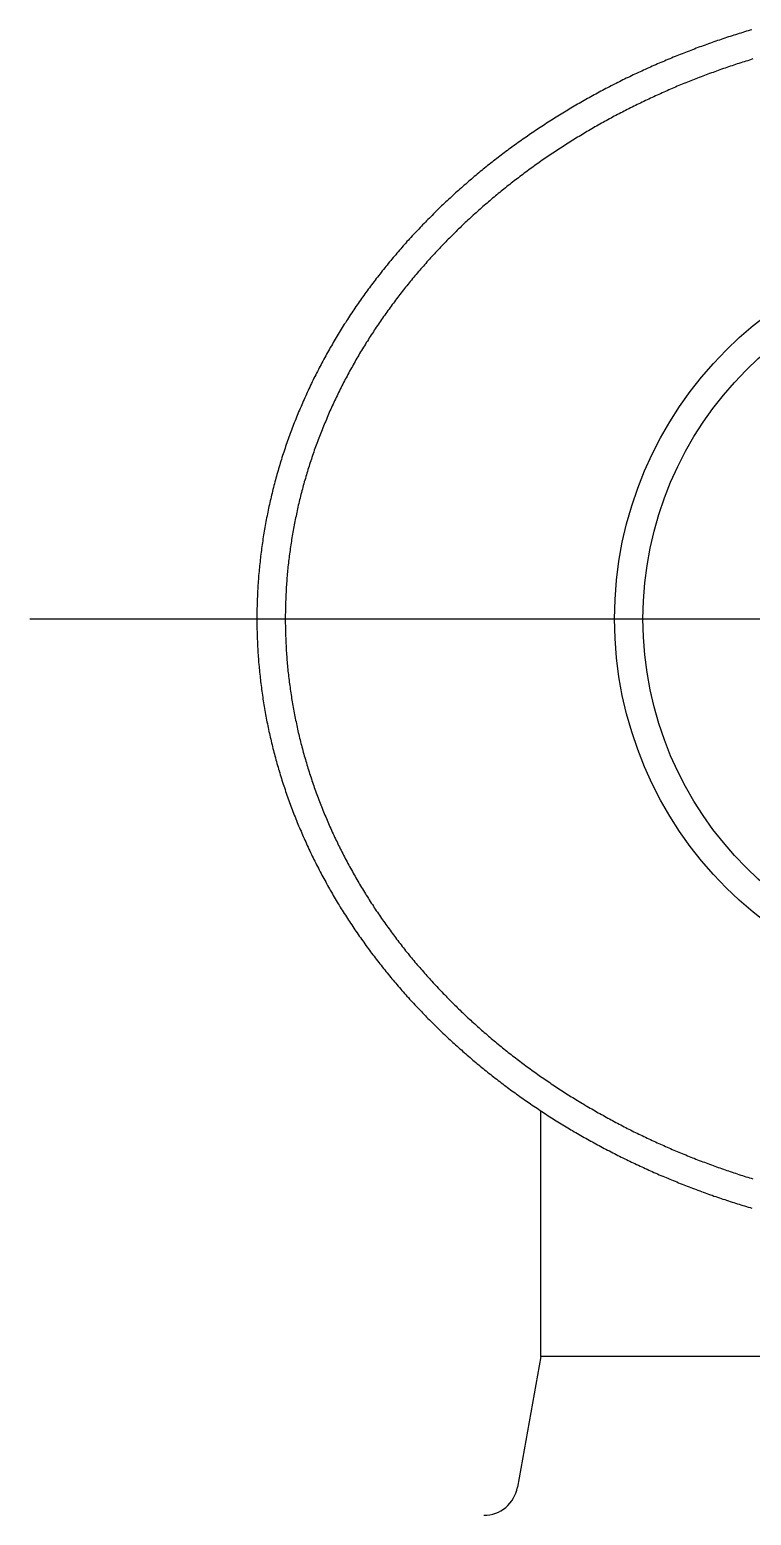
# Model space of a CAD drawing. Extents: x -43.9 to 41.3, y -36.1 to 7.6.
# Drawn here: x 24.28 to 30.63, y -7.9 to 5.19 of the extents above; entities that cross this region are included whole.
import ezdxf

# ---------------------------------------------------------------- set-up
doc = ezdxf.new("R2010")
doc.units = 0
doc.linetypes.add('CENTER', pattern=[50.8, 31.75, -6.35, 6.35, -6.35])
doc.layers.get('0').update_dxf_attribs({"linetype": 'CONTINUOUS'})
doc.layers.add('CENTER', color=1, linetype='CENTER')

msp = doc.modelspace()

# ---------------------------------------------------------------- linework, layer by layer
at = {"color": 7, "linetype": 'CONTINUOUS'}
for p, q in [((28.777, -6.5), (28.777, -4.335)), ((28.777, -6.5), (28.571, -7.653)), ((36.777, -6.5), (28.777, -6.5))]:
    msp.add_line(p, q, dxfattribs=at)
at = {"color": 7}
for points in [[(30.636, 5.193, 0), (30.62, 5.188, 0), (30.604, 5.184, 0), (30.588, 5.179, 0), (30.572, 5.174, 0), (30.556, 5.169, 0), (30.54, 5.164, 0), (30.524, 5.159, 0), (30.508, 5.154, 0), (30.492, 5.149, 0), (30.477, 5.144, 0), (30.461, 5.139, 0), (30.445, 5.134, 0), (30.429, 5.129, 0), (30.413, 5.123, 0), (30.397, 5.118, 0), (30.381, 5.113, 0), (30.366, 5.107, 0), (30.35, 5.102, 0), (30.334, 5.097, 0), (30.318, 5.091, 0), (30.302, 5.086, 0), (30.287, 5.08, 0), (30.271, 5.075, 0), (30.255, 5.069, 0), (30.239, 5.064, 0), (30.224, 5.058, 0), (30.208, 5.052, 0), (30.192, 5.046, 0), (30.177, 5.041, 0), (30.161, 5.035, 0), (30.145, 5.029, 0), (30.13, 5.023, 0), (30.114, 5.017, 0), (30.099, 5.011, 0), (30.083, 5.005, 0), (30.067, 4.999, 0), (30.052, 4.993, 0), (30.036, 4.987, 0), (30.021, 4.981, 0), (30.005, 4.975, 0), (29.99, 4.969, 0), (29.974, 4.962, 0), (29.959, 4.956, 0), (29.943, 4.95, 0), (29.928, 4.943, 0), (29.912, 4.937, 0), (29.897, 4.93, 0), (29.881, 4.924, 0), (29.866, 4.917, 0), (29.851, 4.911, 0), (29.835, 4.904, 0), (29.82, 4.898, 0), (29.805, 4.891, 0), (29.789, 4.884, 0), (29.774, 4.878, 0), (29.759, 4.871, 0), (29.743, 4.864, 0), (29.728, 4.857, 0), (29.713, 4.85, 0), (29.697, 4.843, 0), (29.682, 4.836, 0), (29.667, 4.829, 0), (29.652, 4.822, 0), (29.637, 4.815, 0), (29.621, 4.808, 0), (29.606, 4.801, 0), (29.591, 4.794, 0), (29.576, 4.787, 0), (29.561, 4.779, 0), (29.546, 4.772, 0), (29.53, 4.765, 0), (29.515, 4.757, 0), (29.5, 4.75, 0), (29.485, 4.742, 0), (29.47, 4.735, 0), (29.455, 4.727, 0), (29.44, 4.72, 0), (29.425, 4.712, 0), (29.41, 4.705, 0), (29.396, 4.697, 0), (29.381, 4.689, 0), (29.366, 4.682, 0), (29.351, 4.674, 0), (29.336, 4.666, 0), (29.321, 4.658, 0), (29.306, 4.65, 0), (29.291, 4.642, 0), (29.277, 4.634, 0), (29.262, 4.626, 0), (29.247, 4.618, 0), (29.233, 4.61, 0), (29.218, 4.602, 0), (29.203, 4.594, 0), (29.188, 4.586, 0), (29.174, 4.577, 0), (29.159, 4.569, 0), (29.145, 4.561, 0), (29.13, 4.552, 0), (29.115, 4.544, 0), (29.101, 4.536, 0), (29.086, 4.527, 0), (29.072, 4.519, 0), (29.057, 4.51, 0), (29.043, 4.502, 0), (29.028, 4.493, 0), (29.014, 4.484, 0), (29, 4.476, 0), (28.985, 4.467, 0), (28.971, 4.458, 0), (28.956, 4.449, 0), (28.942, 4.441, 0), (28.928, 4.432, 0), (28.914, 4.423, 0), (28.899, 4.414, 0), (28.885, 4.405, 0), (28.871, 4.396, 0), (28.857, 4.387, 0), (28.843, 4.378, 0), (28.828, 4.369, 0), (28.814, 4.359, 0), (28.8, 4.35, 0), (28.786, 4.341, 0), (28.772, 4.332, 0), (28.758, 4.322, 0), (28.744, 4.313, 0), (28.73, 4.304, 0), (28.716, 4.294, 0), (28.702, 4.285, 0), (28.688, 4.275, 0), (28.674, 4.266, 0), (28.661, 4.256, 0), (28.647, 4.247, 0), (28.633, 4.237, 0), (28.619, 4.227, 0), (28.605, 4.218, 0), (28.592, 4.208, 0), (28.578, 4.198, 0), (28.564, 4.188, 0), (28.551, 4.178, 0), (28.537, 4.169, 0), (28.523, 4.159, 0), (28.51, 4.149, 0), (28.496, 4.139, 0), (28.483, 4.129, 0), (28.469, 4.119, 0), (28.456, 4.108, 0), (28.442, 4.098, 0), (28.429, 4.088, 0), (28.416, 4.078, 0), (28.402, 4.068, 0), (28.389, 4.057, 0), (28.376, 4.047, 0), (28.362, 4.037, 0), (28.349, 4.026, 0), (28.336, 4.016, 0), (28.323, 4.005, 0), (28.309, 3.995, 0), (28.296, 3.984, 0), (28.283, 3.974, 0), (28.27, 3.963, 0), (28.257, 3.952, 0), (28.244, 3.942, 0), (28.231, 3.931, 0), (28.218, 3.92, 0), (28.205, 3.909, 0), (28.192, 3.899, 0), (28.18, 3.888, 0), (28.167, 3.877, 0), (28.154, 3.866, 0), (28.141, 3.855, 0), (28.128, 3.844, 0), (28.116, 3.833, 0), (28.103, 3.822, 0), (28.09, 3.811, 0), (28.078, 3.799, 0), (28.065, 3.788, 0), (28.052, 3.777, 0), (28.04, 3.766, 0), (28.027, 3.755, 0), (28.015, 3.743, 0), (28.003, 3.732, 0), (27.99, 3.72, 0), (27.978, 3.709, 0), (27.965, 3.698, 0), (27.953, 3.686, 0), (27.941, 3.675, 0), (27.929, 3.663, 0), (27.916, 3.651, 0), (27.904, 3.64, 0), (27.892, 3.628, 0), (27.88, 3.616, 0), (27.868, 3.605, 0), (27.856, 3.593, 0), (27.844, 3.581, 0), (27.832, 3.569, 0), (27.82, 3.557, 0), (27.808, 3.545, 0), (27.796, 3.533, 0), (27.784, 3.521, 0), (27.772, 3.509, 0), (27.761, 3.497, 0), (27.749, 3.485, 0), (27.737, 3.473, 0), (27.726, 3.461, 0), (27.714, 3.449, 0), (27.702, 3.436, 0), (27.691, 3.424, 0), (27.679, 3.412, 0), (27.668, 3.4, 0), (27.656, 3.387, 0), (27.645, 3.375, 0), (27.633, 3.362, 0), (27.622, 3.35, 0), (27.611, 3.337, 0), (27.599, 3.325, 0), (27.588, 3.312, 0), (27.577, 3.3, 0), (27.566, 3.287, 0), (27.555, 3.274, 0), (27.544, 3.262, 0), (27.532, 3.249, 0), (27.521, 3.236, 0), (27.51, 3.223, 0), (27.5, 3.21, 0), (27.489, 3.197, 0), (27.478, 3.184, 0), (27.467, 3.172, 0), (27.456, 3.159, 0), (27.445, 3.146, 0), (27.434, 3.132, 0), (27.424, 3.119, 0), (27.413, 3.106, 0), (27.403, 3.093, 0), (27.392, 3.08, 0), (27.381, 3.067, 0), (27.371, 3.053, 0), (27.36, 3.04, 0), (27.35, 3.027, 0), (27.34, 3.013, 0), (27.329, 3, 0), (27.319, 2.987, 0), (27.309, 2.973, 0), (27.299, 2.96, 0), (27.288, 2.946, 0), (27.278, 2.932, 0), (27.268, 2.919, 0), (27.258, 2.905, 0), (27.248, 2.892, 0), (27.238, 2.878, 0), (27.228, 2.864, 0), (27.218, 2.85, 0), (27.208, 2.837, 0), (27.199, 2.823, 0), (27.189, 2.809, 0), (27.179, 2.795, 0), (27.169, 2.781, 0), (27.16, 2.767, 0), (27.15, 2.753, 0), (27.141, 2.739, 0), (27.131, 2.725, 0), (27.122, 2.711, 0), (27.112, 2.697, 0), (27.103, 2.683, 0), (27.093, 2.668, 0), (27.084, 2.654, 0), (27.075, 2.64, 0), (27.066, 2.626, 0), (27.057, 2.611, 0), (27.047, 2.597, 0), (27.038, 2.582, 0), (27.029, 2.568, 0), (27.02, 2.554, 0), (27.011, 2.539, 0), (27.003, 2.525, 0), (26.994, 2.51, 0), (26.985, 2.495, 0), (26.976, 2.481, 0), (26.967, 2.466, 0), (26.959, 2.452, 0), (26.95, 2.437, 0), (26.942, 2.422, 0), (26.933, 2.407, 0), (26.924, 2.393, 0), (26.916, 2.378, 0), (26.908, 2.363, 0), (26.899, 2.348, 0), (26.891, 2.333, 0), (26.883, 2.318, 0), (26.875, 2.303, 0), (26.866, 2.288, 0), (26.858, 2.273, 0), (26.85, 2.258, 0), (26.842, 2.243, 0), (26.834, 2.228, 0), (26.826, 2.212, 0), (26.819, 2.197, 0), (26.811, 2.182, 0), (26.803, 2.167, 0), (26.795, 2.152, 0), (26.788, 2.136, 0), (26.78, 2.121, 0), (26.773, 2.106, 0), (26.765, 2.09, 0), (26.758, 2.075, 0), (26.75, 2.059, 0), (26.743, 2.044, 0), (26.735, 2.028, 0), (26.728, 2.013, 0), (26.721, 1.997, 0), (26.714, 1.982, 0), (26.707, 1.966, 0), (26.7, 1.95, 0), (26.693, 1.935, 0), (26.686, 1.919, 0), (26.679, 1.903, 0), (26.672, 1.888, 0), (26.666, 1.872, 0), (26.659, 1.856, 0), (26.652, 1.84, 0), (26.645, 1.825, 0), (26.639, 1.809, 0), (26.633, 1.793, 0), (26.626, 1.777, 0), (26.62, 1.761, 0), (26.613, 1.745, 0), (26.607, 1.729, 0), (26.601, 1.713, 0), (26.595, 1.697, 0), (26.589, 1.681, 0), (26.582, 1.665, 0), (26.576, 1.649, 0), (26.571, 1.633, 0), (26.565, 1.617, 0), (26.559, 1.601, 0), (26.553, 1.585, 0), (26.547, 1.569, 0), (26.542, 1.552, 0), (26.536, 1.536, 0), (26.53, 1.52, 0), (26.525, 1.504, 0), (26.52, 1.487, 0), (26.514, 1.471, 0), (26.509, 1.455, 0), (26.504, 1.439, 0), (26.498, 1.422, 0), (26.493, 1.406, 0), (26.488, 1.389, 0), (26.483, 1.373, 0), (26.478, 1.357, 0), (26.473, 1.34, 0), (26.468, 1.324, 0), (26.464, 1.307, 0), (26.459, 1.291, 0), (26.454, 1.274, 0), (26.45, 1.258, 0), (26.445, 1.241, 0), (26.441, 1.225, 0), (26.436, 1.208, 0), (26.432, 1.192, 0), (26.427, 1.175, 0), (26.423, 1.159, 0), (26.419, 1.142, 0), (26.415, 1.125, 0), (26.411, 1.109, 0), (26.407, 1.092, 0), (26.403, 1.075, 0), (26.399, 1.059, 0), (26.395, 1.042, 0), (26.391, 1.025, 0), (26.388, 1.009, 0), (26.384, 0.992, 0), (26.38, 0.975, 0), (26.377, 0.958, 0), (26.373, 0.942, 0), (26.37, 0.925, 0), (26.367, 0.908, 0), (26.363, 0.891, 0), (26.36, 0.874, 0), (26.357, 0.858, 0), (26.354, 0.841, 0), (26.351, 0.824, 0), (26.348, 0.807, 0), (26.345, 0.79, 0), (26.342, 0.773, 0), (26.339, 0.757, 0), (26.336, 0.74, 0), (26.334, 0.723, 0), (26.331, 0.706, 0), (26.329, 0.689, 0), (26.326, 0.672, 0), (26.324, 0.655, 0), (26.321, 0.638, 0), (26.319, 0.621, 0), (26.317, 0.604, 0), (26.315, 0.587, 0), (26.312, 0.57, 0), (26.31, 0.554, 0), (26.308, 0.537, 0), (26.306, 0.52, 0), (26.305, 0.503, 0), (26.303, 0.486, 0), (26.301, 0.469, 0), (26.299, 0.452, 0), (26.298, 0.435, 0), (26.296, 0.418, 0), (26.295, 0.401, 0), (26.293, 0.384, 0), (26.292, 0.367, 0), (26.291, 0.35, 0), (26.289, 0.332, 0), (26.288, 0.315, 0), (26.287, 0.298, 0), (26.286, 0.281, 0), (26.285, 0.264, 0), (26.284, 0.247, 0), (26.283, 0.23, 0), (26.282, 0.213, 0), (26.282, 0.196, 0), (26.281, 0.179, 0), (26.28, 0.162, 0), (26.28, 0.145, 0), (26.279, 0.128, 0), (26.279, 0.111, 0), (26.278, 0.094, 0), (26.278, 0.077, 0), (26.278, 0.06, 0), (26.277, 0.043, 0), (26.277, 0.026, 0), (26.277, 0.009, 0), (26.277, -0.009, 0), (26.277, -0.026, 0), (26.277, -0.043, 0), (26.278, -0.06, 0), (26.278, -0.077, 0), (26.278, -0.094, 0), (26.279, -0.111, 0), (26.279, -0.128, 0), (26.28, -0.145, 0), (26.28, -0.162, 0), (26.281, -0.179, 0), (26.282, -0.196, 0), (26.282, -0.213, 0), (26.283, -0.23, 0), (26.284, -0.247, 0), (26.285, -0.264, 0), (26.286, -0.281, 0), (26.287, -0.298, 0), (26.288, -0.315, 0), (26.289, -0.333, 0), (26.291, -0.35, 0), (26.292, -0.367, 0), (26.293, -0.384, 0), (26.295, -0.401, 0), (26.296, -0.418, 0), (26.298, -0.435, 0), (26.299, -0.452, 0), (26.301, -0.469, 0), (26.303, -0.486, 0), (26.305, -0.503, 0), (26.306, -0.52, 0), (26.308, -0.537, 0), (26.31, -0.554, 0), (26.312, -0.57, 0), (26.315, -0.587, 0), (26.317, -0.604, 0), (26.319, -0.621, 0), (26.321, -0.638, 0), (26.324, -0.655, 0), (26.326, -0.672, 0), (26.329, -0.689, 0), (26.331, -0.706, 0), (26.334, -0.723, 0), (26.336, -0.74, 0), (26.339, -0.757, 0), (26.342, -0.773, 0), (26.345, -0.79, 0), (26.348, -0.807, 0), (26.351, -0.824, 0), (26.354, -0.841, 0), (26.357, -0.858, 0), (26.36, -0.874, 0), (26.363, -0.891, 0), (26.366, -0.908, 0), (26.37, -0.925, 0), (26.373, -0.942, 0), (26.377, -0.958, 0), (26.38, -0.975, 0), (26.384, -0.992, 0), (26.387, -1.009, 0), (26.391, -1.025, 0), (26.395, -1.042, 0), (26.399, -1.059, 0), (26.403, -1.075, 0), (26.407, -1.092, 0), (26.411, -1.109, 0), (26.415, -1.125, 0), (26.419, -1.142, 0), (26.423, -1.159, 0), (26.427, -1.175, 0), (26.432, -1.192, 0), (26.436, -1.208, 0), (26.441, -1.225, 0), (26.445, -1.241, 0), (26.45, -1.258, 0), (26.454, -1.274, 0), (26.459, -1.291, 0), (26.464, -1.307, 0), (26.468, -1.324, 0), (26.473, -1.34, 0), (26.478, -1.357, 0), (26.483, -1.373, 0), (26.488, -1.389, 0), (26.493, -1.406, 0), (26.498, -1.422, 0), (26.504, -1.439, 0), (26.509, -1.455, 0), (26.514, -1.471, 0), (26.52, -1.487, 0), (26.525, -1.504, 0), (26.53, -1.52, 0), (26.536, -1.536, 0), (26.542, -1.552, 0), (26.547, -1.569, 0), (26.553, -1.585, 0), (26.559, -1.601, 0), (26.565, -1.617, 0), (26.571, -1.633, 0), (26.576, -1.649, 0), (26.582, -1.665, 0), (26.589, -1.681, 0), (26.595, -1.697, 0), (26.601, -1.713, 0), (26.607, -1.729, 0), (26.613, -1.745, 0), (26.62, -1.761, 0), (26.626, -1.777, 0), (26.633, -1.793, 0), (26.639, -1.809, 0), (26.645, -1.825, 0), (26.652, -1.84, 0), (26.659, -1.856, 0), (26.666, -1.872, 0), (26.672, -1.888, 0), (26.679, -1.903, 0), (26.686, -1.919, 0), (26.693, -1.935, 0), (26.7, -1.95, 0), (26.707, -1.966, 0), (26.714, -1.982, 0), (26.721, -1.997, 0), (26.728, -2.013, 0), (26.735, -2.028, 0), (26.743, -2.044, 0), (26.75, -2.059, 0), (26.758, -2.075, 0), (26.765, -2.09, 0), (26.773, -2.106, 0), (26.78, -2.121, 0), (26.788, -2.136, 0), (26.795, -2.152, 0), (26.803, -2.167, 0), (26.811, -2.182, 0), (26.819, -2.197, 0), (26.826, -2.212, 0), (26.834, -2.228, 0), (26.842, -2.243, 0), (26.85, -2.258, 0), (26.858, -2.273, 0), (26.866, -2.288, 0), (26.875, -2.303, 0), (26.883, -2.318, 0), (26.891, -2.333, 0), (26.899, -2.348, 0), (26.908, -2.363, 0), (26.916, -2.378, 0), (26.924, -2.392, 0), (26.933, -2.407, 0), (26.942, -2.422, 0), (26.95, -2.437, 0), (26.959, -2.451, 0), (26.967, -2.466, 0), (26.976, -2.481, 0), (26.985, -2.495, 0), (26.994, -2.51, 0), (27.003, -2.524, 0), (27.011, -2.539, 0), (27.02, -2.554, 0), (27.029, -2.568, 0), (27.038, -2.582, 0), (27.047, -2.597, 0), (27.057, -2.611, 0), (27.066, -2.625, 0), (27.075, -2.64, 0), (27.084, -2.654, 0), (27.093, -2.668, 0), (27.103, -2.682, 0), (27.112, -2.697, 0), (27.122, -2.711, 0), (27.131, -2.725, 0), (27.141, -2.739, 0), (27.15, -2.753, 0), (27.16, -2.767, 0), (27.169, -2.781, 0), (27.179, -2.795, 0), (27.189, -2.809, 0), (27.199, -2.823, 0), (27.209, -2.837, 0), (27.218, -2.85, 0), (27.228, -2.864, 0), (27.238, -2.878, 0), (27.248, -2.892, 0), (27.258, -2.905, 0), (27.268, -2.919, 0), (27.278, -2.933, 0), (27.288, -2.946, 0), (27.299, -2.96, 0), (27.309, -2.973, 0), (27.319, -2.987, 0), (27.329, -3, 0), (27.34, -3.013, 0), (27.35, -3.027, 0), (27.361, -3.04, 0), (27.371, -3.053, 0), (27.381, -3.067, 0), (27.392, -3.08, 0), (27.403, -3.093, 0), (27.413, -3.106, 0), (27.424, -3.119, 0), (27.435, -3.133, 0), (27.445, -3.146, 0), (27.456, -3.159, 0), (27.467, -3.172, 0), (27.478, -3.185, 0), (27.489, -3.197, 0), (27.5, -3.21, 0), (27.511, -3.223, 0), (27.521, -3.236, 0), (27.532, -3.249, 0), (27.544, -3.262, 0), (27.555, -3.274, 0), (27.566, -3.287, 0), (27.577, -3.3, 0), (27.588, -3.312, 0), (27.599, -3.325, 0), (27.611, -3.337, 0), (27.622, -3.35, 0), (27.633, -3.362, 0), (27.645, -3.375, 0), (27.656, -3.387, 0), (27.668, -3.4, 0), (27.679, -3.412, 0), (27.691, -3.424, 0), (27.702, -3.436, 0), (27.714, -3.449, 0), (27.726, -3.461, 0), (27.737, -3.473, 0), (27.749, -3.485, 0), (27.761, -3.497, 0), (27.772, -3.509, 0), (27.784, -3.521, 0), (27.796, -3.533, 0), (27.808, -3.545, 0), (27.82, -3.557, 0), (27.832, -3.569, 0), (27.844, -3.581, 0), (27.856, -3.593, 0), (27.868, -3.605, 0), (27.88, -3.616, 0), (27.892, -3.628, 0), (27.904, -3.64, 0), (27.916, -3.651, 0), (27.929, -3.663, 0), (27.941, -3.675, 0), (27.953, -3.686, 0), (27.965, -3.698, 0), (27.978, -3.709, 0), (27.99, -3.72, 0), (28.003, -3.732, 0), (28.015, -3.743, 0), (28.027, -3.755, 0), (28.04, -3.766, 0), (28.052, -3.777, 0), (28.065, -3.788, 0), (28.078, -3.799, 0), (28.09, -3.811, 0), (28.103, -3.822, 0), (28.116, -3.833, 0), (28.128, -3.844, 0), (28.141, -3.855, 0), (28.154, -3.866, 0), (28.167, -3.877, 0), (28.18, -3.888, 0), (28.192, -3.899, 0), (28.205, -3.909, 0), (28.218, -3.92, 0), (28.231, -3.931, 0), (28.244, -3.942, 0), (28.257, -3.952, 0), (28.27, -3.963, 0), (28.283, -3.974, 0), (28.296, -3.984, 0), (28.309, -3.995, 0), (28.323, -4.005, 0), (28.336, -4.016, 0), (28.349, -4.026, 0), (28.362, -4.037, 0), (28.376, -4.047, 0), (28.389, -4.057, 0), (28.402, -4.068, 0), (28.416, -4.078, 0), (28.429, -4.088, 0), (28.442, -4.098, 0), (28.456, -4.108, 0), (28.469, -4.119, 0), (28.483, -4.129, 0), (28.496, -4.139, 0), (28.51, -4.149, 0), (28.523, -4.159, 0), (28.537, -4.169, 0), (28.551, -4.178, 0), (28.564, -4.188, 0), (28.578, -4.198, 0), (28.592, -4.208, 0), (28.605, -4.218, 0), (28.619, -4.227, 0), (28.633, -4.237, 0), (28.647, -4.247, 0), (28.661, -4.256, 0), (28.674, -4.266, 0), (28.688, -4.275, 0), (28.702, -4.285, 0), (28.716, -4.294, 0), (28.73, -4.304, 0), (28.744, -4.313, 0), (28.758, -4.322, 0), (28.772, -4.332, 0), (28.786, -4.341, 0), (28.8, -4.35, 0), (28.814, -4.359, 0), (28.828, -4.369, 0), (28.843, -4.378, 0), (28.857, -4.387, 0), (28.871, -4.396, 0), (28.885, -4.405, 0), (28.899, -4.414, 0), (28.914, -4.423, 0), (28.928, -4.432, 0), (28.942, -4.441, 0), (28.956, -4.449, 0), (28.971, -4.458, 0), (28.985, -4.467, 0), (29, -4.476, 0), (29.014, -4.484, 0), (29.029, -4.493, 0), (29.043, -4.502, 0), (29.057, -4.51, 0), (29.072, -4.519, 0), (29.086, -4.527, 0), (29.101, -4.536, 0), (29.116, -4.544, 0), (29.13, -4.553, 0), (29.145, -4.561, 0), (29.159, -4.569, 0), (29.174, -4.577, 0), (29.189, -4.586, 0), (29.203, -4.594, 0), (29.218, -4.602, 0), (29.233, -4.61, 0), (29.247, -4.618, 0), (29.262, -4.626, 0), (29.277, -4.634, 0), (29.292, -4.642, 0), (29.306, -4.65, 0), (29.321, -4.658, 0), (29.336, -4.666, 0), (29.351, -4.674, 0), (29.366, -4.682, 0), (29.381, -4.689, 0), (29.396, -4.697, 0), (29.411, -4.705, 0), (29.426, -4.712, 0), (29.441, -4.72, 0), (29.456, -4.728, 0), (29.471, -4.735, 0), (29.485, -4.743, 0), (29.501, -4.75, 0), (29.516, -4.757, 0), (29.531, -4.765, 0), (29.546, -4.772, 0), (29.561, -4.779, 0), (29.576, -4.787, 0), (29.591, -4.794, 0), (29.606, -4.801, 0), (29.621, -4.808, 0), (29.637, -4.815, 0), (29.652, -4.822, 0), (29.667, -4.829, 0), (29.682, -4.836, 0), (29.697, -4.843, 0), (29.713, -4.85, 0), (29.728, -4.857, 0), (29.743, -4.864, 0), (29.759, -4.871, 0), (29.774, -4.878, 0), (29.789, -4.884, 0), (29.805, -4.891, 0), (29.82, -4.898, 0), (29.835, -4.904, 0), (29.851, -4.911, 0), (29.866, -4.917, 0), (29.881, -4.924, 0), (29.897, -4.93, 0), (29.912, -4.937, 0), (29.928, -4.943, 0), (29.943, -4.95, 0), (29.959, -4.956, 0), (29.974, -4.962, 0), (29.99, -4.969, 0), (30.005, -4.975, 0), (30.021, -4.981, 0), (30.036, -4.987, 0), (30.052, -4.993, 0), (30.067, -4.999, 0), (30.083, -5.005, 0), (30.099, -5.011, 0), (30.114, -5.017, 0), (30.13, -5.023, 0), (30.145, -5.029, 0), (30.161, -5.035, 0), (30.177, -5.041, 0), (30.192, -5.046, 0), (30.208, -5.052, 0), (30.224, -5.058, 0), (30.239, -5.064, 0), (30.255, -5.069, 0), (30.271, -5.075, 0), (30.287, -5.08, 0), (30.302, -5.086, 0), (30.318, -5.091, 0), (30.334, -5.097, 0), (30.35, -5.102, 0), (30.366, -5.107, 0), (30.381, -5.113, 0), (30.397, -5.118, 0), (30.413, -5.123, 0), (30.429, -5.129, 0), (30.445, -5.134, 0), (30.461, -5.139, 0), (30.477, -5.144, 0), (30.492, -5.149, 0), (30.508, -5.154, 0), (30.524, -5.159, 0), (30.54, -5.164, 0), (30.556, -5.169, 0), (30.572, -5.174, 0), (30.588, -5.179, 0), (30.604, -5.184, 0), (30.62, -5.188, 0), (30.636, -5.193, 0)], [(30.645, 4.935, 0), (30.63, 4.93, 0), (30.614, 4.925, 0), (30.599, 4.92, 0), (30.584, 4.916, 0), (30.568, 4.911, 0), (30.553, 4.906, 0), (30.538, 4.901, 0), (30.522, 4.896, 0), (30.507, 4.891, 0), (30.492, 4.886, 0), (30.476, 4.881, 0), (30.461, 4.876, 0), (30.446, 4.871, 0), (30.43, 4.865, 0), (30.415, 4.86, 0), (30.4, 4.855, 0), (30.385, 4.85, 0), (30.369, 4.844, 0), (30.354, 4.839, 0), (30.339, 4.834, 0), (30.324, 4.828, 0), (30.309, 4.823, 0), (30.294, 4.817, 0), (30.279, 4.812, 0), (30.263, 4.806, 0), (30.248, 4.801, 0), (30.233, 4.795, 0), (30.218, 4.789, 0), (30.203, 4.784, 0), (30.188, 4.778, 0), (30.173, 4.772, 0), (30.158, 4.766, 0), (30.143, 4.76, 0), (30.128, 4.754, 0), (30.113, 4.748, 0), (30.098, 4.743, 0), (30.083, 4.737, 0), (30.068, 4.731, 0), (30.053, 4.724, 0), (30.038, 4.718, 0), (30.023, 4.712, 0), (30.008, 4.706, 0), (29.993, 4.7, 0), (29.978, 4.694, 0), (29.963, 4.687, 0), (29.949, 4.681, 0), (29.934, 4.675, 0), (29.919, 4.668, 0), (29.904, 4.662, 0), (29.889, 4.655, 0), (29.875, 4.649, 0), (29.86, 4.642, 0), (29.845, 4.636, 0), (29.83, 4.629, 0), (29.816, 4.622, 0), (29.801, 4.616, 0), (29.786, 4.609, 0), (29.772, 4.602, 0), (29.757, 4.596, 0), (29.742, 4.589, 0), (29.728, 4.582, 0), (29.713, 4.575, 0), (29.698, 4.568, 0), (29.684, 4.561, 0), (29.669, 4.554, 0), (29.655, 4.547, 0), (29.64, 4.54, 0), (29.626, 4.533, 0), (29.611, 4.526, 0), (29.597, 4.519, 0), (29.582, 4.511, 0), (29.568, 4.504, 0), (29.553, 4.497, 0), (29.539, 4.49, 0), (29.524, 4.482, 0), (29.51, 4.475, 0), (29.496, 4.467, 0), (29.481, 4.46, 0), (29.467, 4.452, 0), (29.453, 4.445, 0), (29.439, 4.437, 0), (29.424, 4.43, 0), (29.41, 4.422, 0), (29.396, 4.414, 0), (29.381, 4.407, 0), (29.367, 4.399, 0), (29.353, 4.391, 0), (29.339, 4.383, 0), (29.325, 4.375, 0), (29.311, 4.368, 0), (29.297, 4.36, 0), (29.282, 4.352, 0), (29.268, 4.344, 0), (29.254, 4.336, 0), (29.24, 4.328, 0), (29.226, 4.319, 0), (29.212, 4.311, 0), (29.198, 4.303, 0), (29.184, 4.295, 0), (29.171, 4.287, 0), (29.157, 4.278, 0), (29.143, 4.27, 0), (29.129, 4.262, 0), (29.115, 4.253, 0), (29.101, 4.245, 0), (29.087, 4.236, 0), (29.074, 4.228, 0), (29.06, 4.219, 0), (29.046, 4.211, 0), (29.032, 4.202, 0), (29.019, 4.194, 0), (29.005, 4.185, 0), (28.991, 4.176, 0), (28.978, 4.168, 0), (28.964, 4.159, 0), (28.951, 4.15, 0), (28.937, 4.141, 0), (28.924, 4.132, 0), (28.91, 4.123, 0), (28.897, 4.114, 0), (28.883, 4.105, 0), (28.87, 4.096, 0), (28.856, 4.087, 0), (28.843, 4.078, 0), (28.829, 4.069, 0), (28.816, 4.06, 0), (28.803, 4.051, 0), (28.79, 4.042, 0), (28.776, 4.032, 0), (28.763, 4.023, 0), (28.75, 4.014, 0), (28.737, 4.004, 0), (28.724, 3.995, 0), (28.71, 3.985, 0), (28.697, 3.976, 0), (28.684, 3.966, 0), (28.671, 3.957, 0), (28.658, 3.947, 0), (28.645, 3.938, 0), (28.632, 3.928, 0), (28.619, 3.918, 0), (28.606, 3.909, 0), (28.593, 3.899, 0), (28.58, 3.889, 0), (28.568, 3.879, 0), (28.555, 3.87, 0), (28.542, 3.86, 0), (28.529, 3.85, 0), (28.517, 3.84, 0), (28.504, 3.83, 0), (28.491, 3.82, 0), (28.478, 3.81, 0), (28.466, 3.8, 0), (28.453, 3.789, 0), (28.441, 3.779, 0), (28.428, 3.769, 0), (28.416, 3.759, 0), (28.403, 3.749, 0), (28.391, 3.738, 0), (28.378, 3.728, 0), (28.366, 3.718, 0), (28.353, 3.707, 0), (28.341, 3.697, 0), (28.329, 3.686, 0), (28.316, 3.676, 0), (28.304, 3.665, 0), (28.292, 3.655, 0), (28.28, 3.644, 0), (28.268, 3.634, 0), (28.256, 3.623, 0), (28.243, 3.612, 0), (28.231, 3.602, 0), (28.219, 3.591, 0), (28.207, 3.58, 0), (28.195, 3.569, 0), (28.183, 3.558, 0), (28.171, 3.547, 0), (28.16, 3.537, 0), (28.148, 3.526, 0), (28.136, 3.515, 0), (28.124, 3.504, 0), (28.112, 3.493, 0), (28.101, 3.481, 0), (28.089, 3.47, 0), (28.077, 3.459, 0), (28.066, 3.448, 0), (28.054, 3.437, 0), (28.042, 3.426, 0), (28.031, 3.414, 0), (28.019, 3.403, 0), (28.008, 3.392, 0), (27.996, 3.38, 0), (27.985, 3.369, 0), (27.974, 3.357, 0), (27.962, 3.346, 0), (27.951, 3.334, 0), (27.94, 3.323, 0), (27.928, 3.311, 0), (27.917, 3.3, 0), (27.906, 3.288, 0), (27.895, 3.276, 0), (27.884, 3.265, 0), (27.873, 3.253, 0), (27.862, 3.241, 0), (27.851, 3.229, 0), (27.84, 3.218, 0), (27.829, 3.206, 0), (27.818, 3.194, 0), (27.807, 3.182, 0), (27.796, 3.17, 0), (27.785, 3.158, 0), (27.775, 3.146, 0), (27.764, 3.134, 0), (27.753, 3.122, 0), (27.743, 3.11, 0), (27.732, 3.097, 0), (27.721, 3.085, 0), (27.711, 3.073, 0), (27.701, 3.061, 0), (27.69, 3.048, 0), (27.68, 3.036, 0), (27.669, 3.024, 0), (27.659, 3.011, 0), (27.648, 2.999, 0), (27.638, 2.987, 0), (27.628, 2.974, 0), (27.618, 2.962, 0), (27.608, 2.949, 0), (27.597, 2.936, 0), (27.587, 2.924, 0), (27.577, 2.911, 0), (27.567, 2.899, 0), (27.557, 2.886, 0), (27.547, 2.873, 0), (27.537, 2.86, 0), (27.527, 2.848, 0), (27.518, 2.835, 0), (27.508, 2.822, 0), (27.498, 2.809, 0), (27.488, 2.796, 0), (27.479, 2.783, 0), (27.469, 2.77, 0), (27.459, 2.757, 0), (27.45, 2.744, 0), (27.441, 2.731, 0), (27.431, 2.718, 0), (27.422, 2.705, 0), (27.412, 2.692, 0), (27.403, 2.678, 0), (27.393, 2.665, 0), (27.384, 2.652, 0), (27.375, 2.639, 0), (27.366, 2.625, 0), (27.357, 2.612, 0), (27.348, 2.599, 0), (27.338, 2.585, 0), (27.329, 2.572, 0), (27.32, 2.558, 0), (27.311, 2.545, 0), (27.303, 2.531, 0), (27.294, 2.518, 0), (27.285, 2.504, 0), (27.276, 2.49, 0), (27.267, 2.477, 0), (27.259, 2.463, 0), (27.25, 2.449, 0), (27.241, 2.436, 0), (27.233, 2.422, 0), (27.224, 2.408, 0), (27.216, 2.394, 0), (27.207, 2.38, 0), (27.199, 2.367, 0), (27.191, 2.353, 0), (27.182, 2.339, 0), (27.174, 2.325, 0), (27.166, 2.311, 0), (27.158, 2.297, 0), (27.15, 2.283, 0), (27.142, 2.269, 0), (27.134, 2.254, 0), (27.126, 2.24, 0), (27.118, 2.226, 0), (27.11, 2.212, 0), (27.102, 2.198, 0), (27.094, 2.183, 0), (27.086, 2.169, 0), (27.079, 2.155, 0), (27.071, 2.14, 0), (27.063, 2.126, 0), (27.056, 2.112, 0), (27.048, 2.097, 0), (27.041, 2.083, 0), (27.033, 2.068, 0), (27.026, 2.054, 0), (27.019, 2.039, 0), (27.011, 2.025, 0), (27.004, 2.01, 0), (26.997, 1.996, 0), (26.99, 1.981, 0), (26.983, 1.966, 0), (26.976, 1.952, 0), (26.969, 1.937, 0), (26.962, 1.922, 0), (26.955, 1.907, 0), (26.948, 1.893, 0), (26.941, 1.878, 0), (26.935, 1.863, 0), (26.928, 1.848, 0), (26.921, 1.833, 0), (26.915, 1.818, 0), (26.908, 1.804, 0), (26.902, 1.789, 0), (26.895, 1.774, 0), (26.889, 1.759, 0), (26.883, 1.744, 0), (26.876, 1.729, 0), (26.87, 1.714, 0), (26.864, 1.699, 0), (26.858, 1.683, 0), (26.852, 1.668, 0), (26.846, 1.653, 0), (26.84, 1.638, 0), (26.834, 1.623, 0), (26.828, 1.608, 0), (26.822, 1.593, 0), (26.817, 1.577, 0), (26.811, 1.562, 0), (26.805, 1.547, 0), (26.8, 1.532, 0), (26.794, 1.516, 0), (26.789, 1.501, 0), (26.783, 1.486, 0), (26.778, 1.47, 0), (26.773, 1.455, 0), (26.767, 1.44, 0), (26.762, 1.424, 0), (26.757, 1.409, 0), (26.752, 1.393, 0), (26.747, 1.378, 0), (26.742, 1.362, 0), (26.737, 1.347, 0), (26.732, 1.331, 0), (26.727, 1.316, 0), (26.722, 1.3, 0), (26.718, 1.285, 0), (26.713, 1.269, 0), (26.708, 1.254, 0), (26.704, 1.238, 0), (26.699, 1.222, 0), (26.695, 1.207, 0), (26.691, 1.191, 0), (26.686, 1.175, 0), (26.682, 1.16, 0), (26.678, 1.144, 0), (26.674, 1.128, 0), (26.669, 1.113, 0), (26.665, 1.097, 0), (26.661, 1.081, 0), (26.657, 1.065, 0), (26.654, 1.05, 0), (26.65, 1.034, 0), (26.646, 1.018, 0), (26.642, 1.002, 0), (26.639, 0.986, 0), (26.635, 0.971, 0), (26.632, 0.955, 0), (26.628, 0.939, 0), (26.625, 0.923, 0), (26.622, 0.907, 0), (26.618, 0.891, 0), (26.615, 0.875, 0), (26.612, 0.86, 0), (26.609, 0.844, 0), (26.606, 0.828, 0), (26.603, 0.812, 0), (26.6, 0.796, 0), (26.597, 0.78, 0), (26.594, 0.764, 0), (26.591, 0.748, 0), (26.588, 0.732, 0), (26.586, 0.716, 0), (26.583, 0.7, 0), (26.581, 0.684, 0), (26.578, 0.668, 0), (26.576, 0.652, 0), (26.573, 0.636, 0), (26.571, 0.62, 0), (26.569, 0.604, 0), (26.567, 0.588, 0), (26.565, 0.572, 0), (26.563, 0.556, 0), (26.561, 0.54, 0), (26.559, 0.524, 0), (26.557, 0.508, 0), (26.555, 0.492, 0), (26.553, 0.476, 0), (26.551, 0.46, 0), (26.55, 0.443, 0), (26.548, 0.427, 0), (26.547, 0.411, 0), (26.545, 0.395, 0), (26.544, 0.379, 0), (26.542, 0.363, 0), (26.541, 0.347, 0), (26.54, 0.331, 0), (26.539, 0.315, 0), (26.538, 0.299, 0), (26.536, 0.282, 0), (26.535, 0.266, 0), (26.534, 0.25, 0), (26.534, 0.234, 0), (26.533, 0.218, 0), (26.532, 0.202, 0), (26.531, 0.186, 0), (26.531, 0.169, 0), (26.53, 0.153, 0), (26.529, 0.137, 0), (26.529, 0.121, 0), (26.529, 0.105, 0), (26.528, 0.089, 0), (26.528, 0.073, 0), (26.528, 0.056, 0), (26.527, 0.04, 0), (26.527, 0.024, 0), (26.527, 0.008, 0), (26.527, -0.008, 0), (26.527, -0.024, 0), (26.527, -0.04, 0), (26.528, -0.057, 0), (26.528, -0.073, 0), (26.528, -0.089, 0), (26.529, -0.105, 0), (26.529, -0.121, 0), (26.529, -0.137, 0), (26.53, -0.153, 0), (26.531, -0.17, 0), (26.531, -0.186, 0), (26.532, -0.202, 0), (26.533, -0.218, 0), (26.534, -0.234, 0), (26.535, -0.25, 0), (26.535, -0.266, 0), (26.536, -0.282, 0), (26.538, -0.299, 0), (26.539, -0.315, 0), (26.54, -0.331, 0), (26.541, -0.347, 0), (26.542, -0.363, 0), (26.544, -0.379, 0), (26.545, -0.395, 0), (26.547, -0.411, 0), (26.548, -0.427, 0), (26.55, -0.443, 0), (26.551, -0.46, 0), (26.553, -0.476, 0), (26.555, -0.492, 0), (26.557, -0.508, 0), (26.559, -0.524, 0), (26.561, -0.54, 0), (26.563, -0.556, 0), (26.565, -0.572, 0), (26.567, -0.588, 0), (26.569, -0.604, 0), (26.571, -0.62, 0), (26.573, -0.636, 0), (26.576, -0.652, 0), (26.578, -0.668, 0), (26.581, -0.684, 0), (26.583, -0.7, 0), (26.586, -0.716, 0), (26.588, -0.732, 0), (26.591, -0.748, 0), (26.594, -0.764, 0), (26.597, -0.78, 0), (26.6, -0.796, 0), (26.603, -0.812, 0), (26.606, -0.828, 0), (26.609, -0.844, 0), (26.612, -0.86, 0), (26.615, -0.875, 0), (26.618, -0.891, 0), (26.622, -0.907, 0), (26.625, -0.923, 0), (26.628, -0.939, 0), (26.632, -0.955, 0), (26.635, -0.971, 0), (26.639, -0.986, 0), (26.642, -1.002, 0), (26.646, -1.018, 0), (26.65, -1.034, 0), (26.654, -1.05, 0), (26.657, -1.065, 0), (26.661, -1.081, 0), (26.665, -1.097, 0), (26.669, -1.113, 0), (26.674, -1.128, 0), (26.678, -1.144, 0), (26.682, -1.16, 0), (26.686, -1.175, 0), (26.691, -1.191, 0), (26.695, -1.207, 0), (26.699, -1.222, 0), (26.704, -1.238, 0), (26.708, -1.254, 0), (26.713, -1.269, 0), (26.718, -1.285, 0), (26.722, -1.3, 0), (26.727, -1.316, 0), (26.732, -1.331, 0), (26.737, -1.347, 0), (26.742, -1.362, 0), (26.747, -1.378, 0), (26.752, -1.393, 0), (26.757, -1.409, 0), (26.762, -1.424, 0), (26.767, -1.44, 0), (26.773, -1.455, 0), (26.778, -1.47, 0), (26.783, -1.486, 0), (26.789, -1.501, 0), (26.794, -1.516, 0), (26.8, -1.532, 0), (26.805, -1.547, 0), (26.811, -1.562, 0), (26.817, -1.577, 0), (26.822, -1.593, 0), (26.828, -1.608, 0), (26.834, -1.623, 0), (26.84, -1.638, 0), (26.846, -1.653, 0), (26.852, -1.668, 0), (26.858, -1.684, 0), (26.864, -1.699, 0), (26.87, -1.714, 0), (26.876, -1.729, 0), (26.883, -1.744, 0), (26.889, -1.759, 0), (26.895, -1.774, 0), (26.902, -1.789, 0), (26.908, -1.804, 0), (26.915, -1.818, 0), (26.921, -1.833, 0), (26.928, -1.848, 0), (26.935, -1.863, 0), (26.941, -1.878, 0), (26.948, -1.893, 0), (26.955, -1.907, 0), (26.962, -1.922, 0), (26.969, -1.937, 0), (26.976, -1.952, 0), (26.983, -1.966, 0), (26.99, -1.981, 0), (26.997, -1.996, 0), (27.004, -2.01, 0), (27.011, -2.025, 0), (27.019, -2.039, 0), (27.026, -2.054, 0), (27.033, -2.068, 0), (27.041, -2.083, 0), (27.048, -2.097, 0), (27.056, -2.112, 0), (27.063, -2.126, 0), (27.071, -2.14, 0), (27.079, -2.155, 0), (27.086, -2.169, 0), (27.094, -2.183, 0), (27.102, -2.198, 0), (27.11, -2.212, 0), (27.118, -2.226, 0), (27.126, -2.24, 0), (27.134, -2.254, 0), (27.142, -2.268, 0), (27.15, -2.283, 0), (27.158, -2.297, 0), (27.166, -2.311, 0), (27.174, -2.325, 0), (27.182, -2.339, 0), (27.191, -2.353, 0), (27.199, -2.366, 0), (27.207, -2.38, 0), (27.216, -2.394, 0), (27.224, -2.408, 0), (27.233, -2.422, 0), (27.241, -2.436, 0), (27.25, -2.449, 0), (27.259, -2.463, 0), (27.267, -2.477, 0), (27.276, -2.49, 0), (27.285, -2.504, 0), (27.294, -2.518, 0), (27.303, -2.531, 0), (27.311, -2.545, 0), (27.32, -2.558, 0), (27.329, -2.572, 0), (27.338, -2.585, 0), (27.348, -2.599, 0), (27.357, -2.612, 0), (27.366, -2.625, 0), (27.375, -2.639, 0), (27.384, -2.652, 0), (27.393, -2.665, 0), (27.403, -2.678, 0), (27.412, -2.692, 0), (27.422, -2.705, 0), (27.431, -2.718, 0), (27.441, -2.731, 0), (27.45, -2.744, 0), (27.46, -2.757, 0), (27.469, -2.77, 0), (27.479, -2.783, 0), (27.488, -2.796, 0), (27.498, -2.809, 0), (27.508, -2.822, 0), (27.518, -2.835, 0), (27.528, -2.848, 0), (27.538, -2.86, 0), (27.547, -2.873, 0), (27.557, -2.886, 0), (27.567, -2.899, 0), (27.577, -2.911, 0), (27.587, -2.924, 0), (27.598, -2.937, 0), (27.608, -2.949, 0), (27.618, -2.962, 0), (27.628, -2.974, 0), (27.638, -2.987, 0), (27.648, -2.999, 0), (27.659, -3.011, 0), (27.669, -3.024, 0), (27.68, -3.036, 0), (27.69, -3.049, 0), (27.701, -3.061, 0), (27.711, -3.073, 0), (27.721, -3.085, 0), (27.732, -3.097, 0), (27.743, -3.11, 0), (27.753, -3.122, 0), (27.764, -3.134, 0), (27.775, -3.146, 0), (27.785, -3.158, 0), (27.796, -3.17, 0), (27.807, -3.182, 0), (27.818, -3.194, 0), (27.829, -3.206, 0), (27.84, -3.218, 0), (27.851, -3.229, 0), (27.862, -3.241, 0), (27.873, -3.253, 0), (27.884, -3.265, 0), (27.895, -3.276, 0), (27.906, -3.288, 0), (27.917, -3.3, 0), (27.928, -3.311, 0), (27.94, -3.323, 0), (27.951, -3.334, 0), (27.962, -3.346, 0), (27.974, -3.357, 0), (27.985, -3.369, 0), (27.996, -3.38, 0), (28.008, -3.392, 0), (28.019, -3.403, 0), (28.031, -3.414, 0), (28.042, -3.426, 0), (28.054, -3.437, 0), (28.066, -3.448, 0), (28.077, -3.459, 0), (28.089, -3.47, 0), (28.101, -3.481, 0), (28.112, -3.493, 0), (28.124, -3.504, 0), (28.136, -3.515, 0), (28.148, -3.526, 0), (28.16, -3.537, 0), (28.171, -3.548, 0), (28.183, -3.558, 0), (28.195, -3.569, 0), (28.207, -3.58, 0), (28.219, -3.591, 0), (28.231, -3.602, 0), (28.243, -3.612, 0), (28.256, -3.623, 0), (28.268, -3.634, 0), (28.28, -3.644, 0), (28.292, -3.655, 0), (28.304, -3.665, 0), (28.316, -3.676, 0), (28.329, -3.686, 0), (28.341, -3.697, 0), (28.353, -3.707, 0), (28.366, -3.718, 0), (28.378, -3.728, 0), (28.391, -3.738, 0), (28.403, -3.749, 0), (28.416, -3.759, 0), (28.428, -3.769, 0), (28.441, -3.779, 0), (28.453, -3.789, 0), (28.466, -3.8, 0), (28.478, -3.81, 0), (28.491, -3.82, 0), (28.504, -3.83, 0), (28.516, -3.84, 0), (28.529, -3.85, 0), (28.542, -3.86, 0), (28.555, -3.869, 0), (28.568, -3.879, 0), (28.58, -3.889, 0), (28.593, -3.899, 0), (28.606, -3.909, 0), (28.619, -3.918, 0), (28.632, -3.928, 0), (28.645, -3.938, 0), (28.658, -3.947, 0), (28.671, -3.957, 0), (28.684, -3.966, 0), (28.697, -3.976, 0), (28.71, -3.985, 0), (28.724, -3.995, 0), (28.737, -4.004, 0), (28.75, -4.014, 0), (28.763, -4.023, 0), (28.776, -4.032, 0), (28.79, -4.042, 0), (28.803, -4.051, 0), (28.816, -4.06, 0), (28.83, -4.069, 0), (28.843, -4.078, 0), (28.856, -4.087, 0), (28.87, -4.096, 0), (28.883, -4.105, 0), (28.897, -4.114, 0), (28.91, -4.123, 0), (28.924, -4.132, 0), (28.937, -4.141, 0), (28.951, -4.15, 0), (28.964, -4.159, 0), (28.978, -4.168, 0), (28.991, -4.176, 0), (29.005, -4.185, 0), (29.019, -4.194, 0), (29.032, -4.202, 0), (29.046, -4.211, 0), (29.06, -4.219, 0), (29.074, -4.228, 0), (29.087, -4.236, 0), (29.101, -4.245, 0), (29.115, -4.253, 0), (29.129, -4.262, 0), (29.143, -4.27, 0), (29.157, -4.278, 0), (29.171, -4.287, 0), (29.184, -4.295, 0), (29.198, -4.303, 0), (29.212, -4.311, 0), (29.226, -4.319, 0), (29.24, -4.328, 0), (29.255, -4.336, 0), (29.268, -4.344, 0), (29.283, -4.352, 0), (29.297, -4.36, 0), (29.311, -4.368, 0), (29.325, -4.375, 0), (29.339, -4.383, 0), (29.353, -4.391, 0), (29.367, -4.399, 0), (29.382, -4.407, 0), (29.396, -4.414, 0), (29.41, -4.422, 0), (29.424, -4.43, 0), (29.439, -4.437, 0), (29.453, -4.445, 0), (29.467, -4.452, 0), (29.482, -4.46, 0), (29.496, -4.467, 0), (29.51, -4.475, 0), (29.525, -4.482, 0), (29.539, -4.49, 0), (29.553, -4.497, 0), (29.568, -4.504, 0), (29.582, -4.511, 0), (29.597, -4.519, 0), (29.611, -4.526, 0), (29.626, -4.533, 0), (29.64, -4.54, 0), (29.655, -4.547, 0), (29.669, -4.554, 0), (29.684, -4.561, 0), (29.698, -4.568, 0), (29.713, -4.575, 0), (29.728, -4.582, 0), (29.742, -4.589, 0), (29.757, -4.596, 0), (29.772, -4.602, 0), (29.786, -4.609, 0), (29.801, -4.616, 0), (29.816, -4.623, 0), (29.83, -4.629, 0), (29.845, -4.636, 0), (29.86, -4.642, 0), (29.875, -4.649, 0), (29.889, -4.655, 0), (29.904, -4.662, 0), (29.919, -4.668, 0), (29.934, -4.675, 0), (29.949, -4.681, 0), (29.963, -4.687, 0), (29.978, -4.694, 0), (29.993, -4.7, 0), (30.008, -4.706, 0), (30.023, -4.712, 0), (30.038, -4.718, 0), (30.053, -4.724, 0), (30.068, -4.731, 0), (30.083, -4.737, 0), (30.098, -4.743, 0), (30.113, -4.749, 0), (30.128, -4.754, 0), (30.143, -4.76, 0), (30.158, -4.766, 0), (30.173, -4.772, 0), (30.188, -4.778, 0), (30.203, -4.784, 0), (30.218, -4.789, 0), (30.233, -4.795, 0), (30.248, -4.801, 0), (30.263, -4.806, 0), (30.279, -4.812, 0), (30.294, -4.817, 0), (30.309, -4.823, 0), (30.324, -4.828, 0), (30.339, -4.834, 0), (30.354, -4.839, 0), (30.369, -4.844, 0), (30.385, -4.85, 0), (30.4, -4.855, 0), (30.415, -4.86, 0), (30.43, -4.865, 0), (30.446, -4.871, 0), (30.461, -4.876, 0), (30.476, -4.881, 0), (30.492, -4.886, 0), (30.507, -4.891, 0), (30.522, -4.896, 0), (30.538, -4.901, 0), (30.553, -4.906, 0), (30.568, -4.911, 0), (30.584, -4.916, 0), (30.599, -4.92, 0), (30.614, -4.925, 0), (30.63, -4.93, 0), (30.645, -4.935, 0)]]:
    msp.add_polyline3d(points, dxfattribs=at)
at = {"color": 7, "linetype": 'CONTINUOUS'}
for radius in [3.35, 3.1]:
    msp.add_circle((32.777, 0), radius, dxfattribs=at)
msp.add_arc((28.276, -7.6), 0.3, 270, 349.8753, dxfattribs=at)
at = {"layer": 'CENTER', "color": 1, "linetype": 'CENTER'}
msp.add_line((24.277, 0), (41.277, 0), dxfattribs=at)

doc.saveas('drawing.dxf')
